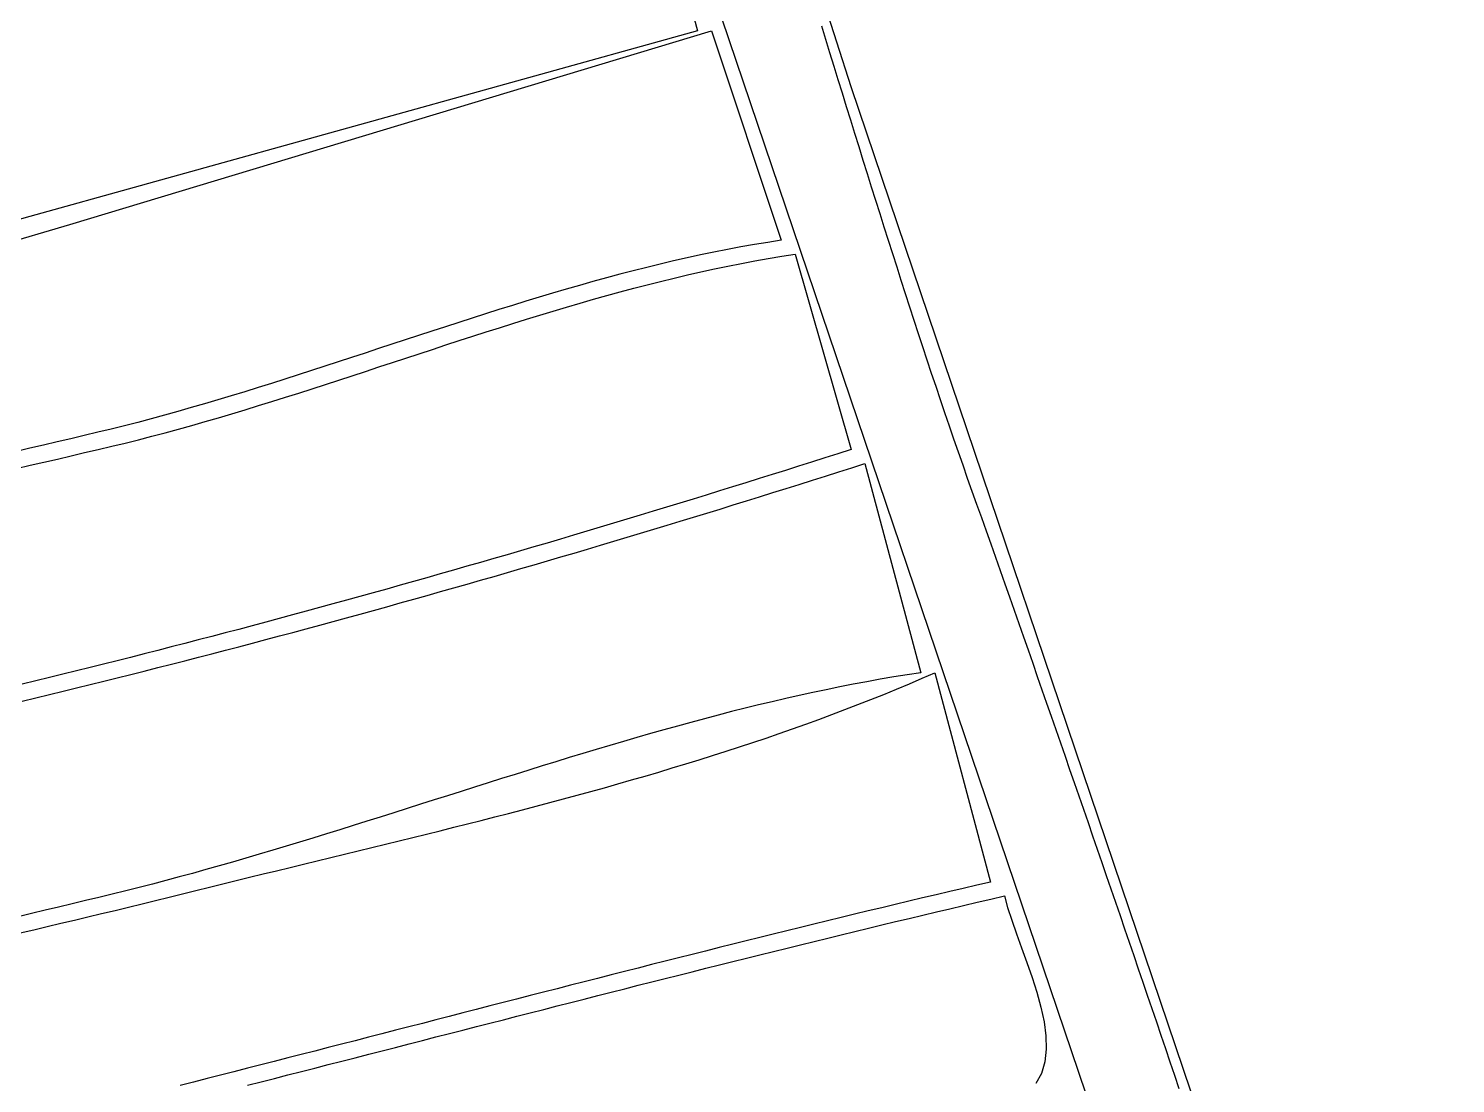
# Model space of a CAD drawing. Header units: metres. Extents: x 37 to 1169, y 29 to 746.
# Drawn here: x 776 to 878.3, y 271.6 to 347.2 of the extents above; entities that cross this region are included whole.
import ezdxf

# ---------------------------------------------------------------- set-up
doc = ezdxf.new("R2010")
doc.units = ezdxf.units.M

msp = doc.modelspace()

# ---------------------------------------------------------------- linework, layer by layer
for p, q in [((835, 343), (814, 409)), ((820, 362), (824, 347)), ((864.6667, 233), (822.3333, 358)), ((824, 347), (770, 332)), ((779, 333.1258), (825, 347)), ((825, 347), (830, 332)), ((833.1942, 346.3876), (832.8965, 347.3514)), ((833.4918, 345.4241), (833.1942, 346.3876)), ((833.7894, 344.4607), (833.4918, 345.4241)), ((834.087, 343.4976), (833.7894, 344.4607)), ((834.3848, 342.5348), (834.087, 343.4976)), ((878.3333, 215), (835, 343)), ((834.6828, 341.5724), (834.3848, 342.5348)), ((834.981, 340.6103), (834.6828, 341.5724)), ((835.2795, 339.6487), (834.981, 340.6103)), ((835.5784, 338.6875), (835.2795, 339.6487)), ((835.8778, 337.7269), (835.5784, 338.6875)), ((836.1776, 336.7668), (835.8778, 337.7269)), ((836.478, 335.8073), (836.1776, 336.7668)), ((836.7791, 334.8484), (836.478, 335.8073)), ((837.0809, 333.8902), (836.7791, 334.8484)), ((837.3834, 332.9327), (837.0809, 333.8902)), ((765, 329), (779, 333.1258)), ((837.6867, 331.9761), (837.3834, 332.9327)), ((827.1023, 331.521), (826.1369, 331.3398)), ((828.0679, 331.6917), (827.1023, 331.521)), ((829.0338, 331.8515), (828.0679, 331.6917)), ((830, 332), (829.0338, 331.8515)), ((837.991, 331.0202), (837.6867, 331.9761)), ((822.2777, 330.518), (821.3135, 330.2902)), ((823.2422, 330.7372), (822.2777, 330.518)), ((824.2068, 330.9475), (823.2422, 330.7372)), ((825.1718, 331.1486), (824.2068, 330.9475)), ((826.1369, 331.3398), (825.1718, 331.1486)), ((827.1369, 330.3398), (828.1023, 330.521)), ((828.1023, 330.521), (829.0679, 330.6917)), ((829.0679, 330.6917), (830.0338, 330.8515)), ((830.0338, 330.8515), (831, 331)), ((831, 331), (835, 317)), ((838.2961, 330.0651), (837.991, 331.0202)), ((818.4223, 329.5595), (817.459, 329.3015)), ((819.3858, 329.8106), (818.4223, 329.5595)), ((820.3495, 330.0542), (819.3858, 329.8106)), ((821.3135, 330.2902), (820.3495, 330.0542)), ((822.3135, 329.2902), (823.2777, 329.518)), ((823.2777, 329.518), (824.2421, 329.7372)), ((824.2421, 329.7372), (825.2068, 329.9475)), ((825.2068, 329.9475), (826.1717, 330.1486)), ((826.1717, 330.1486), (827.1369, 330.3398)), ((838.6024, 329.111), (838.2961, 330.0651)), ((814.5704, 328.4898), (813.608, 328.2079)), ((815.533, 328.7663), (814.5704, 328.4898)), ((816.4959, 329.037), (815.533, 328.7663)), ((817.459, 329.3015), (816.4959, 329.037)), ((818.4589, 328.3015), (819.4222, 328.5595)), ((819.4222, 328.5595), (820.3857, 328.8106)), ((820.3857, 328.8106), (821.3495, 329.0542)), ((821.3495, 329.0542), (822.3135, 329.2902)), ((838.9096, 328.1578), (838.6024, 329.111)), ((811.6838, 327.6296), (810.722, 327.3339)), ((812.6457, 327.921), (811.6838, 327.6296)), ((813.608, 328.2079), (812.6457, 327.921)), ((814.6079, 327.2079), (815.5704, 327.4898)), ((815.5704, 327.4898), (816.533, 327.7663)), ((816.533, 327.7663), (817.4958, 328.037)), ((817.4958, 328.037), (818.4589, 328.3015)), ((839.2181, 327.2055), (838.9096, 328.1578)), ((807.8379, 326.4256), (806.8769, 326.1171)), ((808.799, 326.7315), (807.8379, 326.4256)), ((809.7604, 327.0344), (808.799, 326.7315)), ((810.722, 327.3339), (809.7604, 327.0344)), ((811.722, 326.3339), (812.6837, 326.6296)), ((812.6837, 326.6296), (813.6457, 326.921)), ((813.6457, 326.921), (814.6079, 327.2079)), ((839.5277, 326.2543), (839.2181, 327.2055)), ((804.9556, 325.4938), (803.9952, 325.1797)), ((805.9161, 325.8064), (804.9556, 325.4938)), ((806.8769, 326.1171), (805.9161, 325.8064)), ((807.8769, 325.1171), (808.8379, 325.4256)), ((808.8379, 325.4256), (809.799, 325.7315)), ((809.799, 325.7315), (810.7604, 326.0344)), ((810.7604, 326.0344), (811.722, 326.3339)), ((839.8386, 325.3041), (839.5277, 326.2543)), ((802.075, 324.5489), (801.1153, 324.2329)), ((803.035, 324.8646), (802.075, 324.5489)), ((803.9952, 325.1797), (803.035, 324.8646)), ((804.9952, 324.1797), (805.9556, 324.4938)), ((805.9556, 324.4938), (806.9161, 324.8064)), ((806.9161, 324.8064), (807.8769, 325.1171)), ((840.1509, 324.355), (839.8386, 325.3041)), ((840.4645, 323.4071), (840.1509, 324.355)), ((798.237, 323.2873), (797.2779, 322.9742)), ((799.1962, 323.6017), (798.237, 323.2873)), ((800.1556, 323.917), (799.1962, 323.6017)), ((801.1153, 324.2329), (800.1556, 323.917)), ((802.1153, 323.2329), (803.0751, 323.5489)), ((803.0751, 323.5489), (804.035, 323.8646)), ((804.035, 323.8646), (804.9952, 324.1797)), ((840.7796, 322.4604), (840.4645, 323.4071)), ((795.3604, 322.3535), (794.4019, 322.0467)), ((796.3191, 322.6628), (795.3604, 322.3535)), ((797.2779, 322.9742), (796.3191, 322.6628)), ((798.278, 321.9742), (799.237, 322.2873)), ((799.237, 322.2873), (800.1962, 322.6017)), ((800.1962, 322.6017), (801.1557, 322.917)), ((801.1557, 322.917), (802.1153, 323.2329)), ((841.0963, 321.5149), (840.7796, 322.4604)), ((792.4853, 321.4422), (791.5273, 321.1452)), ((793.4435, 321.7428), (792.4853, 321.4422)), ((794.4019, 322.0467), (793.4435, 321.7428)), ((795.4019, 321.0467), (796.3604, 321.3535)), ((796.3604, 321.3535), (797.3191, 321.6628)), ((797.3191, 321.6628), (798.278, 321.9742)), ((841.4145, 320.5706), (841.0963, 321.5149)), ((788.6543, 320.2804), (787.697, 320.0022)), ((789.6118, 320.564), (788.6543, 320.2804)), ((790.5695, 320.8524), (789.6118, 320.564)), ((791.5273, 321.1452), (790.5695, 320.8524)), ((792.5274, 320.1452), (793.4854, 320.4422)), ((793.4854, 320.4422), (794.4435, 320.7428)), ((794.4435, 320.7428), (795.4019, 321.0467)), ((841.7344, 319.6277), (841.4145, 320.5706)), ((784.8259, 319.2028), (783.8692, 318.9495)), ((785.7828, 319.4629), (784.8259, 319.2028)), ((786.7398, 319.7295), (785.7828, 319.4629)), ((787.697, 320.0022), (786.7398, 319.7295)), ((788.697, 319.0022), (789.6544, 319.2804)), ((789.6544, 319.2804), (790.6119, 319.564)), ((790.6119, 319.564), (791.5695, 319.8524)), ((791.5695, 319.8524), (792.5274, 320.1452)), ((842.056, 318.6861), (841.7344, 319.6277)), ((781, 318.2345), (780.0279, 318.0048)), ((781.9562, 318.4649), (781, 318.2345)), ((782.9126, 318.7034), (781.9562, 318.4649)), ((783.8692, 318.9495), (782.9126, 318.7034)), ((784.8692, 317.9495), (785.8259, 318.2028)), ((785.8259, 318.2028), (786.7828, 318.4629)), ((786.7828, 318.4629), (787.7398, 318.7295)), ((787.7398, 318.7295), (788.697, 319.0022)), ((842.3794, 317.7459), (842.056, 318.6861)), ((777.1086, 317.3212), (776.1345, 317.0951)), ((778.0822, 317.5482), (777.1086, 317.3212)), ((779.0553, 317.7761), (778.0822, 317.5482)), ((780.0279, 318.0048), (779.0553, 317.7761)), ((781.0269, 317.0046), (782, 317.2345)), ((782, 317.2345), (782.9562, 317.4649)), ((782.9562, 317.4649), (783.9126, 317.7034)), ((783.9126, 317.7034), (784.8692, 317.9495)), ((842.7046, 316.8072), (842.3794, 317.7459)), ((776.1345, 317.0951), (775.16, 316.8699)), ((777.1302, 316.0945), (778.105, 316.3207)), ((778.105, 316.3207), (779.0795, 316.5477)), ((779.0795, 316.5477), (780.0534, 316.7757)), ((780.0534, 316.7757), (781.0269, 317.0046)), ((833.1182, 316.4001), (832.1763, 316.1014)), ((834.0594, 316.6997), (833.1182, 316.4001)), ((835, 317), (834.0594, 316.6997)), ((843.0318, 315.8699), (842.7046, 316.8072)), ((775.1791, 315.6452), (776.1549, 315.8694)), ((776.1549, 315.8694), (777.1302, 316.0945)), ((829.3467, 315.2096), (828.4022, 314.9139)), ((830.2906, 315.5061), (829.3467, 315.2096)), ((831.2338, 315.8033), (830.2906, 315.5061)), ((832.1763, 316.1014), (831.2338, 315.8033)), ((832.2294, 314.8021), (833.173, 315.1004)), ((833.173, 315.1004), (834.1159, 315.3995)), ((834.1159, 315.3995), (835.0583, 315.6993)), ((835.0583, 315.6993), (836, 316)), ((836, 316), (840, 301)), ((843.3609, 314.9341), (843.0318, 315.8699)), ((826.5112, 314.3249), (825.5648, 314.0317)), ((827.457, 314.619), (826.5112, 314.3249)), ((828.4022, 314.9139), (827.457, 314.619)), ((829.3949, 313.9122), (830.3403, 314.208)), ((830.3403, 314.208), (831.2852, 314.5047)), ((831.2852, 314.5047), (832.2294, 314.8021)), ((843.6921, 314), (843.3609, 314.9341)), ((822.7216, 313.1569), (821.7727, 312.8671)), ((823.67, 313.4477), (822.7216, 313.1569)), ((824.6177, 313.7392), (823.67, 313.4477)), ((825.5648, 314.0317), (824.6177, 313.7392)), ((826.5548, 313.0297), (827.5021, 313.323)), ((827.5021, 313.323), (828.4488, 313.6172)), ((828.4488, 313.6172), (829.3949, 313.9122)), ((844.0293, 313.0516), (843.6921, 314)), ((844.3662, 312.1031), (844.0293, 313.0516)), ((819.8729, 312.29), (818.9221, 312.0028)), ((820.8231, 312.5781), (819.8729, 312.29)), ((821.7727, 312.8671), (820.8231, 312.5781)), ((822.7597, 311.8652), (823.7093, 312.155)), ((823.7093, 312.155), (824.6584, 312.4457)), ((824.6584, 312.4457), (825.6069, 312.7373)), ((825.6069, 312.7373), (826.5548, 313.0297)), ((844.7027, 311.1544), (844.3662, 312.1031)), ((816.0661, 311.1466), (815.1129, 310.8631)), ((817.0187, 311.4311), (816.0661, 311.1466)), ((817.9707, 311.7165), (817.0187, 311.4311)), ((818.9221, 312.0028), (817.9707, 311.7165)), ((818.9551, 310.7152), (819.9071, 311.0013)), ((819.9071, 311.0013), (820.8585, 311.2884)), ((820.8585, 311.2884), (821.8094, 311.5763)), ((821.8094, 311.5763), (822.7597, 311.8652)), ((845.0388, 310.2056), (844.7027, 311.1544)), ((812.2498, 310.0183), (811.2942, 309.7386)), ((813.2047, 310.2989), (812.2498, 310.0183)), ((814.1591, 310.5805), (813.2047, 310.2989)), ((815.1129, 310.8631), (814.1591, 310.5805)), ((816.0957, 309.8626), (817.0494, 310.1459)), ((817.0494, 310.1459), (818.0025, 310.4301)), ((818.0025, 310.4301), (818.9551, 310.7152)), ((845.3745, 309.2565), (845.0388, 310.2056)), ((809.3815, 309.1823), (808.4243, 308.9057)), ((810.3381, 309.46), (809.3815, 309.1823)), ((811.2942, 309.7386), (810.3381, 309.46)), ((812.2753, 308.7395), (813.2313, 309.0188)), ((813.2313, 309.0188), (814.1866, 309.2991)), ((814.1866, 309.2991), (815.1414, 309.5803)), ((815.1414, 309.5803), (816.0957, 309.8626)), ((845.7099, 308.3073), (845.3745, 309.2565)), ((805.5493, 308.0819), (804.5899, 307.8094)), ((806.5082, 308.3554), (805.5493, 308.0819)), ((807.4665, 308.63), (806.5082, 308.3554)), ((808.4243, 308.9057), (807.4665, 308.63)), ((809.4044, 307.9078), (810.3619, 308.184)), ((810.3619, 308.184), (811.3189, 308.4612)), ((811.3189, 308.4612), (812.2753, 308.7395)), ((846.0448, 307.358), (845.7099, 308.3073)), ((801.7084, 306.9984), (800.7469, 306.7303)), ((802.6694, 307.2677), (801.7084, 306.9984)), ((803.6299, 307.538), (802.6694, 307.2677)), ((804.5899, 307.8094), (803.6299, 307.538)), ((805.569, 306.8135), (806.5286, 307.0855)), ((806.5286, 307.0855), (807.4877, 307.3585)), ((807.4877, 307.3585), (808.4463, 307.6326)), ((808.4463, 307.6326), (809.4044, 307.9078)), ((846.3794, 306.4084), (846.0448, 307.358)), ((797.8591, 305.9325), (796.8955, 305.6688)), ((798.8222, 306.1973), (797.8591, 305.9325)), ((799.7848, 306.4632), (798.8222, 306.1973)), ((800.7469, 306.7303), (799.7848, 306.4632)), ((801.7253, 305.7367), (802.687, 306.0042)), ((802.687, 306.0042), (803.6481, 306.2729)), ((803.6481, 306.2729), (804.6088, 306.5427)), ((804.6088, 306.5427), (805.569, 306.8135)), ((846.7136, 305.4587), (846.3794, 306.4084)), ((794.0017, 304.8848), (793.0361, 304.6259)), ((794.9668, 305.145), (794.0017, 304.8848)), ((795.9314, 305.4063), (794.9668, 305.145)), ((796.8955, 305.6688), (795.9314, 305.4063)), ((797.8737, 304.6778), (798.8373, 304.9408)), ((798.8373, 304.9408), (799.8005, 305.205)), ((799.8005, 305.205), (800.7631, 305.4703)), ((800.7631, 305.4703), (801.7253, 305.7367)), ((847.0475, 304.5089), (846.7136, 305.4587)), ((790.1364, 303.8561), (789.1688, 303.602)), ((791.1034, 304.1115), (790.1364, 303.8561)), ((792.07, 304.3681), (791.1034, 304.1115)), ((793.0361, 304.6259), (792.07, 304.3681)), ((794.0143, 303.6377), (794.9798, 303.8959)), ((794.9798, 303.8959), (795.9449, 304.1554)), ((795.9449, 304.1554), (796.9095, 304.416)), ((796.9095, 304.416), (797.8737, 304.6778)), ((847.381, 303.5588), (847.0475, 304.5089)), ((786.2635, 302.847), (785.2941, 302.5979)), ((787.2324, 303.0974), (786.2635, 302.847)), ((788.2009, 303.3491), (787.2324, 303.0974)), ((789.1688, 303.602), (788.2009, 303.3491)), ((790.1474, 302.6168), (791.1148, 302.8702)), ((791.1148, 302.8702), (792.0818, 303.1248)), ((792.0818, 303.1248), (793.0482, 303.3806)), ((793.0482, 303.3806), (794.0143, 303.6377)), ((847.7141, 302.6087), (847.381, 303.5588)), ((782.3833, 301.8583), (781.4121, 301.6143)), ((783.354, 302.1035), (782.3833, 301.8583)), ((784.3243, 302.3501), (783.354, 302.1035)), ((785.2941, 302.5979), (784.3243, 302.3501)), ((786.2733, 301.616), (787.2425, 301.8643)), ((787.2425, 301.8643), (788.2112, 302.1139)), ((788.2112, 302.1139), (789.1795, 302.3647)), ((789.1795, 302.3647), (790.1474, 302.6168)), ((848.0469, 301.6583), (847.7141, 302.6087)), ((778.4961, 300.8905), (777.5232, 300.6519)), ((779.4685, 301.1304), (778.4961, 300.8905)), ((780.4406, 301.3717), (779.4685, 301.1304)), ((781.4121, 301.6143), (780.4406, 301.3717)), ((782.3922, 300.6357), (783.3631, 300.8788)), ((783.3631, 300.8788), (784.3336, 301.1232)), ((784.3336, 301.1232), (785.3037, 301.3689)), ((785.3037, 301.3689), (786.2733, 301.616)), ((839.0327, 300.8525), (838.0651, 300.6961)), ((840, 301), (839.0327, 300.8525)), ((840.0935, 300.6026), (841, 301)), ((841, 301), (845, 286)), ((848.3793, 300.7079), (848.0469, 301.6583)), ((776.5499, 300.4147), (775.5762, 300.1788)), ((777.5232, 300.6519), (776.5499, 300.4147)), ((778.5044, 299.6767), (779.477, 299.9144)), ((779.477, 299.9144), (780.4491, 300.1535)), ((780.4491, 300.1535), (781.4209, 300.3939)), ((781.4209, 300.3939), (782.3922, 300.6357)), ((833.223, 299.788), (832.2539, 299.583)), ((834.1919, 299.9855), (833.223, 299.788)), ((835.1606, 300.1754), (834.1919, 299.9855)), ((836.129, 300.3573), (835.1606, 300.1754)), ((837.0972, 300.5309), (836.129, 300.3573)), ((838.0651, 300.6961), (837.0972, 300.5309)), ((837.3481, 299.4506), (838.2675, 299.828)), ((838.2675, 299.828), (839.1826, 300.212)), ((839.1826, 300.212), (840.0935, 300.6026)), ((848.7114, 299.7572), (848.3793, 300.7079)), ((849.0431, 298.8065), (848.7114, 299.7572)), ((775.5843, 298.9718), (776.558, 299.2054)), ((776.558, 299.2054), (777.5314, 299.4404)), ((777.5314, 299.4404), (778.5044, 299.6767)), ((829.3455, 298.926), (828.3758, 298.6938)), ((830.3151, 299.1517), (829.3455, 298.926)), ((831.2846, 299.3708), (830.3151, 299.1517)), ((832.2539, 299.583), (831.2846, 299.3708)), ((835.4975, 298.7145), (836.4248, 299.0794)), ((836.4248, 299.0794), (837.3481, 299.4506)), ((849.3745, 297.8555), (849.0431, 298.8065)), ((824.4959, 297.7065), (823.5258, 297.4463)), ((825.466, 297.9616), (824.4959, 297.7065)), ((826.436, 298.2114), (825.466, 297.9616)), ((827.4059, 298.4555), (826.436, 298.2114)), ((828.3758, 298.6938), (827.4059, 298.4555)), ((832.6936, 297.6553), (833.6318, 298.0026)), ((833.6318, 298.0026), (834.5665, 298.3556)), ((834.5665, 298.3556), (835.4975, 298.7145)), ((849.7056, 296.9045), (849.3745, 297.8555)), ((821.5855, 296.9116), (820.6154, 296.6376)), ((822.5556, 297.1812), (821.5855, 296.9116)), ((823.5258, 297.4463), (822.5556, 297.1812)), ((829.8593, 296.6466), (830.8072, 296.9775)), ((830.8072, 296.9775), (831.752, 297.3137)), ((831.752, 297.3137), (832.6936, 297.6553)), ((850.0364, 295.9533), (849.7056, 296.9045)), ((817.7054, 295.7926), (816.7356, 295.504)), ((818.6753, 296.0779), (817.7054, 295.7926)), ((819.6453, 296.3597), (818.6753, 296.0779)), ((820.6154, 296.6376), (819.6453, 296.3597)), ((826.0393, 295.3735), (826.9983, 295.6845)), ((826.9983, 295.6845), (827.9547, 296.0003)), ((827.9547, 296.0003), (828.9084, 296.321)), ((828.9084, 296.321), (829.8593, 296.6466)), ((850.3668, 295.0019), (850.0364, 295.9533)), ((814.7963, 294.9181), (813.8269, 294.6213)), ((815.7659, 295.2124), (814.7963, 294.9181)), ((816.7356, 295.504), (815.7659, 295.2124)), ((823.1482, 294.4674), (824.1141, 294.7651)), ((824.1141, 294.7651), (825.0778, 295.0671)), ((825.0778, 295.0671), (826.0393, 295.3735)), ((850.6969, 294.0504), (850.3668, 295.0019)), ((810.9197, 293.7186), (809.9511, 293.4145)), ((811.8886, 294.0213), (810.9197, 293.7186)), ((812.8576, 294.3223), (811.8886, 294.0213)), ((813.8269, 294.6213), (812.8576, 294.3223)), ((820.2386, 293.5986), (821.2103, 293.8843)), ((821.2103, 293.8843), (822.1802, 294.1738)), ((822.1802, 294.1738), (823.1482, 294.4674)), ((851.0267, 293.0988), (850.6969, 294.0504)), ((808.0146, 292.803), (807.0468, 292.4961)), ((808.9827, 293.1092), (808.0146, 292.803)), ((809.9511, 293.4145), (808.9827, 293.1092)), ((816.3368, 292.4917), (817.3143, 292.7634)), ((817.3143, 292.7634), (818.2905, 293.0383)), ((818.2905, 293.0383), (819.2653, 293.3167)), ((819.2653, 293.3167), (820.2386, 293.5986)), ((851.3562, 292.1471), (851.0267, 293.0988)), ((804.1453, 291.5742), (803.1788, 291.2673)), ((805.1121, 291.8815), (804.1453, 291.5742)), ((806.0793, 292.1889), (805.1121, 291.8815)), ((807.0468, 292.4961), (806.0793, 292.1889)), ((812.4171, 291.4349), (813.3983, 291.6949)), ((813.3983, 291.6949), (814.3787, 291.9576)), ((814.3787, 291.9576), (815.3582, 292.2232)), ((815.3582, 292.2232), (816.3368, 292.4917)), ((851.6853, 291.1952), (851.3562, 292.1471)), ((801.247, 290.6557), (800.2817, 290.3515)), ((802.2127, 290.961), (801.247, 290.6557)), ((803.1788, 291.2673), (802.2127, 290.961)), ((808.4881, 290.419), (809.4708, 290.6697)), ((809.4708, 290.6697), (810.4533, 290.9224)), ((810.4533, 290.9224), (811.4354, 291.1775)), ((811.4354, 291.1775), (812.4171, 291.4349)), ((852.0142, 290.2432), (851.6853, 291.1952)), ((798.3525, 289.7478), (797.3886, 289.4487)), ((799.3169, 290.0488), (798.3525, 289.7478)), ((800.2817, 290.3515), (799.3169, 290.0488)), ((804.5582, 289.4346), (805.5403, 289.6783)), ((805.5403, 289.6783), (806.5227, 289.9235)), ((806.5227, 289.9235), (807.5054, 290.1703)), ((807.5054, 290.1703), (808.4881, 290.419)), ((852.3428, 289.291), (852.0142, 290.2432)), ((794.4999, 288.5657), (793.5381, 288.2771)), ((795.4622, 288.8574), (794.4999, 288.5657)), ((796.4251, 289.1518), (795.4622, 288.8574)), ((797.3886, 289.4487), (796.4251, 289.1518)), ((800.636, 288.4725), (801.6154, 288.7115)), ((801.6154, 288.7115), (802.5956, 288.9514)), ((802.5956, 288.9514), (803.5766, 289.1924)), ((803.5766, 289.1924), (804.5582, 289.4346)), ((852.6711, 288.3388), (852.3428, 289.291)), ((791.6162, 287.7098), (790.6561, 287.4317)), ((792.5768, 287.9917), (791.6162, 287.7098)), ((793.5381, 288.2771), (792.5768, 287.9917)), ((795.7568, 287.287), (796.7298, 287.5233)), ((796.7298, 287.5233), (797.7044, 287.7599)), ((797.7044, 287.7599), (798.6804, 287.9969)), ((798.6804, 287.9969), (799.6576, 288.2344)), ((799.6576, 288.2344), (800.636, 288.4725)), ((852.9991, 287.3864), (852.6711, 288.3388)), ((787.7798, 286.6226), (786.8224, 286.3622)), ((788.7379, 286.8878), (787.7798, 286.6226)), ((789.6967, 287.1576), (788.7379, 286.8878)), ((790.6561, 287.4317), (789.6967, 287.1576)), ((791.8828, 286.3408), (792.8483, 286.5777)), ((792.8483, 286.5777), (793.8159, 286.8143)), ((793.8159, 286.8143), (794.7855, 287.0507)), ((794.7855, 287.0507), (795.7568, 287.287)), ((853.3268, 286.4339), (852.9991, 287.3864)), ((783.9544, 285.6126), (783, 285.3742)), ((784.9097, 285.857), (783.9544, 285.6126)), ((785.8657, 286.1069), (784.9097, 285.857)), ((786.8224, 286.3622), (785.8657, 286.1069)), ((788.0361, 285.3861), (789, 285.6265)), ((789, 285.6265), (789.9585, 285.8653)), ((789.9585, 285.8653), (790.9195, 286.1034)), ((790.9195, 286.1034), (791.8828, 286.3408)), ((843.0479, 285.546), (842.0724, 285.3174)), ((844.0237, 285.7735), (843.0479, 285.546)), ((845, 286), (844.0237, 285.7735)), ((853.6542, 285.4813), (853.3268, 286.4339)), ((853.9813, 284.5286), (853.6542, 285.4813)), ((779.149, 284.4347), (778.1837, 284.2026)), ((780.1133, 284.6679), (779.149, 284.4347)), ((781.0765, 284.9022), (780.1133, 284.6679)), ((782.0388, 285.1376), (781.0765, 284.9022)), ((783, 285.3742), (782.0388, 285.1376)), ((783.2041, 284.1996), (784.1722, 284.4348)), ((784.1722, 284.4348), (785.1394, 284.6711)), ((785.1394, 284.6711), (786.1058, 284.9084)), ((786.1058, 284.9084), (787.0714, 285.1467)), ((787.0714, 285.1467), (788.0361, 285.3861)), ((839.1484, 284.6258), (838.1745, 284.3934)), ((840.1227, 284.8573), (839.1484, 284.6258)), ((841.0974, 285.0879), (840.1227, 284.8573)), ((842.0724, 285.3174), (841.0974, 285.0879)), ((843.0695, 284.3169), (844.0459, 284.5456)), ((844.0459, 284.5456), (845.0227, 284.7733)), ((845.0227, 284.7733), (846, 285)), ((846, 285), (846.2246, 284.1647)), ((854.3082, 283.5757), (853.9813, 284.5286)), ((776.2502, 283.742), (775.282, 283.5134)), ((777.2175, 283.9717), (776.2502, 283.742)), ((778.1837, 284.2026), (777.2175, 283.9717)), ((779.3239, 283.2696), (780.2951, 283.5005)), ((780.2951, 283.5005), (781.2656, 283.7324)), ((781.2656, 283.7324), (782.2353, 283.9655)), ((782.2353, 283.9655), (783.2041, 284.1996)), ((834.2824, 283.4548), (833.3102, 283.2181)), ((835.2549, 283.6907), (834.2824, 283.4548)), ((836.2277, 283.9258), (835.2549, 283.6907)), ((837.2009, 284.16), (836.2277, 283.9258)), ((838.1745, 284.3934), (837.2009, 284.16)), ((838.1937, 283.1595), (839.168, 283.3928)), ((839.168, 283.3928), (840.1428, 283.6252)), ((840.1428, 283.6252), (841.118, 283.8567)), ((841.118, 283.8567), (842.0935, 284.0873)), ((842.0935, 284.0873), (843.0695, 284.3169)), ((846.2246, 284.1647), (846.5177, 283.2571)), ((854.6348, 282.6228), (854.3082, 283.5757)), ((775.4312, 282.3578), (776.4055, 282.584)), ((776.4055, 282.584), (777.379, 282.8114)), ((777.379, 282.8114), (778.3518, 283.0399)), ((778.3518, 283.0399), (779.3239, 283.2696)), ((830.3957, 282.5033), (829.4248, 282.2636)), ((831.3669, 282.7423), (830.3957, 282.5033)), ((832.3384, 282.9806), (831.3669, 282.7423)), ((833.3102, 283.2181), (832.3384, 282.9806)), ((834.2999, 282.2183), (835.2728, 282.4548)), ((835.2728, 282.4548), (836.246, 282.6905)), ((836.246, 282.6905), (837.2197, 282.9254)), ((837.2197, 282.9254), (838.1937, 283.1595)), ((846.5177, 283.2571), (846.8597, 282.2902)), ((854.9611, 281.6697), (854.6348, 282.6228)), ((826.5139, 281.5407), (825.5441, 281.2984)), ((827.4839, 281.7823), (826.5139, 281.5407)), ((828.4542, 282.0233), (827.4839, 281.7823)), ((829.4248, 282.2636), (828.4542, 282.0233)), ((830.4118, 281.2652), (831.3833, 281.5045)), ((831.3833, 281.5045), (832.3552, 281.7431)), ((832.3552, 281.7431), (833.3274, 281.981)), ((833.3274, 281.981), (834.2999, 282.2183)), ((846.8597, 282.2902), (847.231, 281.2774)), ((855.2872, 280.7166), (854.9611, 281.6697)), ((821.6678, 280.3241), (820.6994, 280.0793)), ((822.6365, 280.5685), (821.6678, 280.3241)), ((823.6055, 280.8123), (822.6365, 280.5685)), ((824.5747, 281.0556), (823.6055, 280.8123)), ((825.5441, 281.2984), (824.5747, 281.0556)), ((826.5288, 280.3018), (827.4991, 280.5435)), ((827.4991, 280.5435), (828.4697, 280.7846)), ((828.4697, 280.7846), (829.4406, 281.0252)), ((829.4406, 281.0252), (830.4118, 281.2652)), ((847.231, 281.2774), (847.6118, 280.2318)), ((855.613, 279.7633), (855.2872, 280.7166)), ((817.7954, 279.3423), (816.8279, 279.0959)), ((818.7632, 279.5884), (817.7954, 279.3423)), ((819.7312, 279.8341), (818.7632, 279.5884)), ((820.6994, 280.0793), (819.7312, 279.8341)), ((821.6816, 279.0856), (822.6505, 279.3298)), ((822.6505, 279.3298), (823.6197, 279.5735)), ((823.6197, 279.5735), (824.5891, 279.8168)), ((824.5891, 279.8168), (825.5588, 280.0595)), ((825.5588, 280.0595), (826.5288, 280.3018)), ((847.6118, 280.2318), (847.9826, 279.1667)), ((855.9386, 278.8099), (855.613, 279.7633)), ((813.9264, 278.3548), (812.9597, 278.1072)), ((814.8934, 278.6021), (813.9264, 278.3548)), ((815.8605, 278.8492), (814.8934, 278.6021)), ((816.8279, 279.0959), (815.8605, 278.8492)), ((817.8085, 278.1051), (818.7764, 278.3508)), ((818.7764, 278.3508), (819.7446, 278.5961)), ((819.7446, 278.5961), (820.713, 278.8411)), ((820.713, 278.8411), (821.6816, 279.0856)), ((847.9826, 279.1667), (848.3237, 278.0954)), ((856.2639, 277.8565), (855.9386, 278.8099)), ((810.0604, 277.3631), (809.0943, 277.1148)), ((811.0267, 277.6113), (810.0604, 277.3631)), ((811.9931, 277.8594), (811.0267, 277.6113)), ((812.9597, 278.1072), (811.9931, 277.8594)), ((813.9391, 277.1197), (814.9061, 277.3664)), ((814.9061, 277.3664), (815.8734, 277.6129)), ((815.8734, 277.6129), (816.8408, 277.8592)), ((816.8408, 277.8592), (817.8085, 278.1051)), ((848.3237, 278.0954), (848.6154, 277.031)), ((856.5889, 276.9029), (856.2639, 277.8565)), ((806.1969, 276.369), (805.2314, 276.1203)), ((807.1626, 276.6177), (806.1969, 276.369)), ((808.1284, 276.8663), (807.1626, 276.6177)), ((809.0943, 277.1148), (808.1284, 276.8663)), ((810.0727, 276.1309), (811.039, 276.3783)), ((811.039, 276.3783), (812.0055, 276.6256)), ((812.0055, 276.6256), (812.9722, 276.8727)), ((812.9722, 276.8727), (813.9391, 277.1197)), ((848.6154, 277.031), (848.8382, 275.9869)), ((856.9138, 275.9493), (856.5889, 276.9029)), ((802.3354, 275.3742), (801.3703, 275.1255)), ((803.3006, 275.6229), (802.3354, 275.3742)), ((804.2659, 275.8716), (803.3006, 275.6229)), ((805.2314, 276.1203), (804.2659, 275.8716)), ((806.2091, 275.1403), (807.1748, 275.388)), ((807.1748, 275.388), (808.1406, 275.6357)), ((808.1406, 275.6357), (809.1066, 275.8833)), ((809.1066, 275.8833), (810.0727, 276.1309)), ((848.8382, 275.9869), (848.9723, 274.9763)), ((857.2384, 274.9955), (856.9138, 275.9493)), ((798.4756, 274.3802), (797.5108, 274.132)), ((799.4404, 274.6285), (798.4756, 274.3802)), ((800.4053, 274.877), (799.4404, 274.6285)), ((801.3703, 275.1255), (800.4053, 274.877)), ((802.3477, 274.1497), (803.3128, 274.3973)), ((803.3128, 274.3973), (804.2781, 274.6449)), ((804.2781, 274.6449), (805.2435, 274.8926)), ((805.2435, 274.8926), (806.2091, 275.1403)), ((848.9723, 274.9763), (848.9982, 274.0124)), ((857.5627, 274.0417), (857.2384, 274.9955)), ((794.6169, 273.3888), (793.6523, 273.1415)), ((795.5815, 273.6363), (794.6169, 273.3888)), ((796.5461, 273.8841), (795.5815, 273.6363)), ((797.5108, 274.132), (796.5461, 273.8841)), ((797.5232, 272.9137), (798.488, 273.1606)), ((798.488, 273.1606), (799.4527, 273.4076)), ((799.4527, 273.4076), (800.4176, 273.6548)), ((800.4176, 273.6548), (801.3826, 273.9022)), ((801.3826, 273.9022), (802.3477, 274.1497)), ((848.9982, 274.0124), (848.8961, 273.1084)), ((857.8869, 273.0877), (857.5627, 274.0417)), ((789.7944, 272.1557), (788.8299, 271.9101)), ((790.7588, 272.4016), (789.7944, 272.1557)), ((791.7233, 272.6479), (790.7588, 272.4016)), ((792.6878, 272.8945), (791.7233, 272.6479)), ((793.6523, 273.1415), (792.6878, 272.8945)), ((793.665, 271.9288), (794.6295, 272.1746)), ((794.6295, 272.1746), (795.594, 272.4207)), ((795.594, 272.4207), (796.5586, 272.6671)), ((796.5586, 272.6671), (797.5232, 272.9137)), ((848.6466, 272.2777), (848.2497, 271.557)), ((848.8961, 273.1084), (848.6466, 272.2777)), ((858.2108, 272.1337), (857.8869, 273.0877)), ((858.5345, 271.1796), (858.2108, 272.1337)), ((787.8655, 271.665), (786.901, 271.4203)), ((788.8299, 271.9101), (787.8655, 271.665)), ((791.7362, 271.4382), (792.7006, 271.6833)), ((792.7006, 271.6833), (793.665, 271.9288))]:
    msp.add_line(p, q)

doc.saveas('drawing.dxf')
